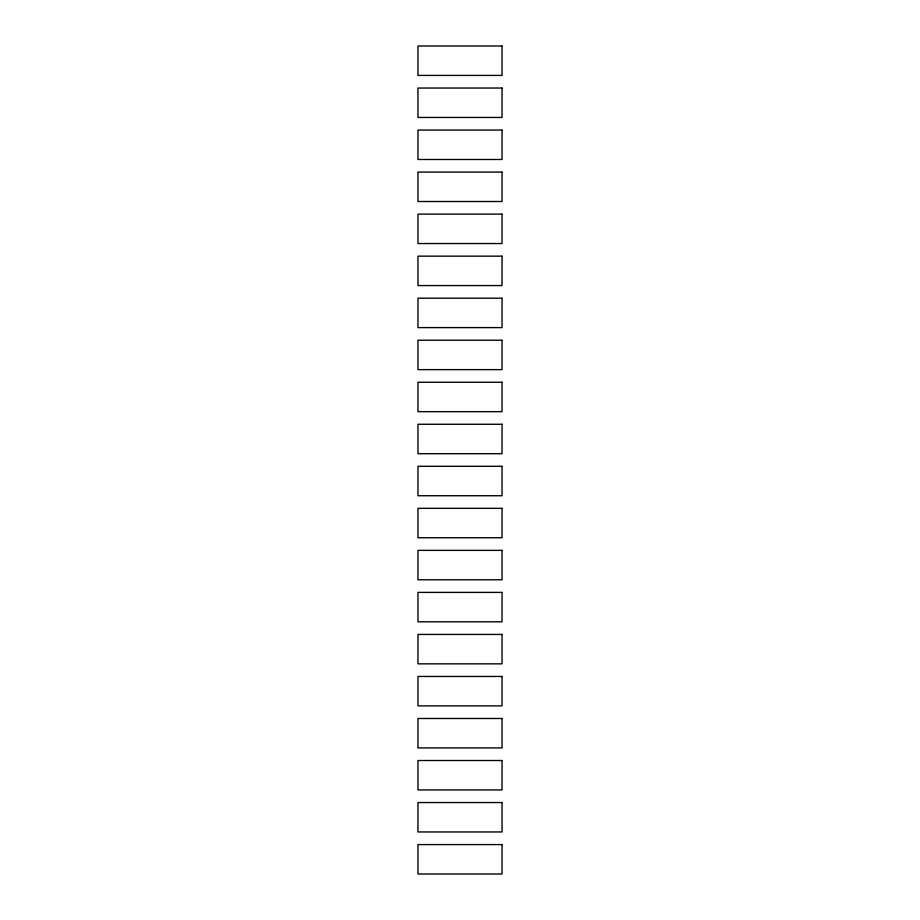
<?xml version="1.0" encoding="UTF-8"?>
<svg xmlns="http://www.w3.org/2000/svg" width="920" height="920" viewBox="0 0 920 920"><rect width="100%" height="100%" fill="white"/><g stroke="black" fill="none" stroke-linecap="round" stroke-linejoin="round"><path stroke-width="1.38" d="M502.032 46L417.967 46L417.967 75.417L502.032 75.417L502.032 46M502.032 88.032L417.967 88.032L417.967 117.449L502.032 117.449L502.032 88.032M502.032 130.065L417.967 130.065L417.967 159.482L502.032 159.482L502.032 130.065M502.032 172.086L417.967 172.086L417.967 201.514L502.032 201.514L502.032 172.086M502.032 214.118L417.967 214.118L417.967 243.547L502.032 243.547L502.032 214.118M502.032 256.151L417.967 256.151L417.967 285.568L502.032 285.568L502.032 256.151M502.032 298.183L417.967 298.183L417.967 327.6L502.032 327.6L502.032 298.183M502.032 340.216L417.967 340.216L417.967 369.633L502.032 369.633L502.032 340.216M502.032 382.248L417.967 382.248L417.967 411.666L502.032 411.666L502.032 382.248M502.032 424.269L417.967 424.269L417.967 453.698L502.032 453.698L502.032 424.269M502.032 466.302L417.967 466.302L417.967 495.73L502.032 495.73L502.032 466.302M502.032 508.334L417.967 508.334L417.967 537.751L502.032 537.751L502.032 508.334M502.032 550.367L417.967 550.367L417.967 579.784L502.032 579.784L502.032 550.367M502.032 592.399L417.967 592.399L417.967 621.817L502.032 621.817L502.032 592.399M502.032 634.432L417.967 634.432L417.967 663.849L502.032 663.849L502.032 634.432M502.032 676.453L417.967 676.453L417.967 705.881L502.032 705.881L502.032 676.453M502.032 718.485L417.967 718.485L417.967 747.914L502.032 747.914L502.032 718.485M502.032 760.518L417.967 760.518L417.967 789.935L502.032 789.935L502.032 760.518M502.032 802.55L417.967 802.55L417.967 831.967L502.032 831.967L502.032 802.55M502.032 844.583L417.967 844.583L417.967 874L502.032 874L502.032 844.583"/></g></svg>
